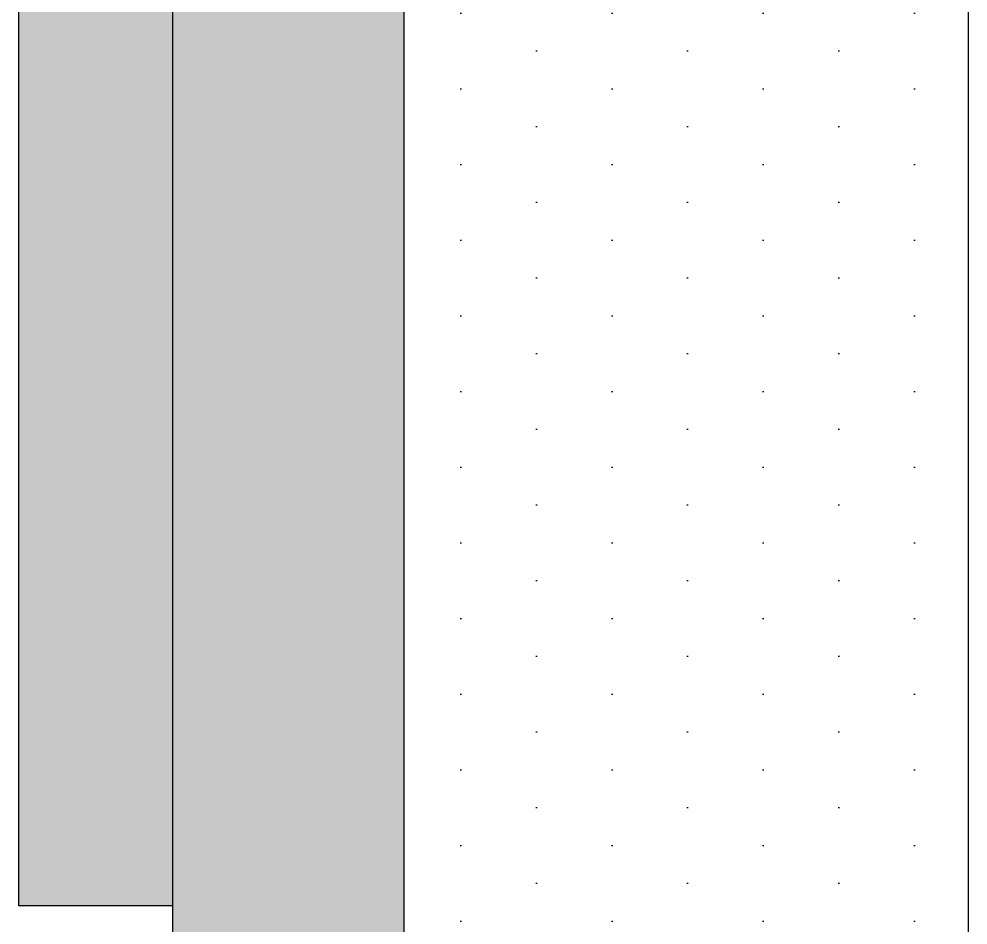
# Model space of a CAD drawing. Header units: millimetres. Extents: x 3774 to 718460, y -768339 to 192544.
# Drawn here: x 345406.6 to 345904.6, y -722334.4 to -721859.2 of the extents above; entities that cross this region are included whole.
import ezdxf

# ---------------------------------------------------------------- set-up
doc = ezdxf.new("R2010")
doc.units = ezdxf.units.MM
doc.set_wipeout_variables(frame=1)
doc.linetypes.add('XKITLINE00', pattern=[0])
for name, color, linetype in [('000 - CONCRETE_COL_HATCH_', 7, 'Continuous'), ('000 - CONCRETE_COL_WIPEOUT_', 7, 'Continuous'), ('000 - CONCRETE_WALL_MAIN_COLOR_4', 7, 'Continuous'), ('010 - ASPG_FLASHING_MAIN_COLOR_2', 7, 'Continuous'), ('010 - ASPG_FLASHING_MAIN_COLOR_4', 7, 'Continuous'), ('010 - ASPG_FLASHING_WIPEOUT_', 7, 'Continuous')]:
    doc.layers.add(name, color=color, linetype=linetype)
doc.layers.add('Part', color=7, linetype='Continuous', lineweight=0)

# ---------------------------------------------------------------- blocks, each defined once
blk = doc.blocks.new('*A2743156')
at = {"layer": 'Part', "color": 7, "linetype": 'XKITLINE00', "lineweight": 0}
for p, q in [((1740.360029, -60.216), (1739.160029, -60.216)), ((1739.160029, -60.216), (1739.160029, -67.816)), ((1740.360029, -60.216), (1740.360029, -67.816)), ((1740.360029, -67.816), (1739.160029, -67.816))]:
    blk.add_line(p, q, dxfattribs=at)
blk = doc.blocks.new('*A2773159')
at = {"layer": 'Part', "color": 7, "linetype": 'XKITLINE00', "lineweight": 0}
blk.add_line((1742.960013, -80.415966), (1742.96, -64.015961), dxfattribs=at)
blk = doc.blocks.new('*A2783160')
at = {"layer": 'Part', "color": 7, "linetype": 'XKITLINE00', "lineweight": 0}
for p, q in [((1740.55992, -100.016002), (1740.559853, -64.015998)), ((1742.95992, -100.015998), (1742.959853, -64.015994))]:
    blk.add_line(p, q, dxfattribs=at)
blk = doc.blocks.new('*A2933175')
at = {"layer": 'Part', "color": 7, "linetype": 'XKITLINE00', "lineweight": 0}
for p, q in [((1740.360288, -64.61604), (1740.360029, -64.61604)), ((1740.36029, -65.21604), (1740.360288, -64.61604)), ((1740.360293, -64.616042), (1740.360288, -64.61604)), ((1740.360293, -66.21604), (1740.360292, -65.61604)), ((1740.360029, -66.21604), (1740.360293, -66.21604)), ((1740.360299, -66.21604), (1740.360293, -66.21604))]:
    blk.add_line(p, q, dxfattribs=at)
blk = doc.blocks.new('*A2943176')
at = {"layer": 'Part', "color": 7, "linetype": 'XKITLINE00', "lineweight": 0}
for p, q in [((1740.360291, -65.21604), (1740.559855, -65.21604)), ((1740.360291, -65.61604), (1740.360291, -65.21604)), ((1740.559856, -65.61604), (1740.360291, -65.61604))]:
    blk.add_line(p, q, dxfattribs=at)
blk = doc.blocks.new('*U7301')
at = {"color": 7}
blk.add_wipeout([(75, 475), (75, -475), (-75, -475), (-75, 475)], dxfattribs=at).dxf.layer = '000 - CONCRETE_COL_WIPEOUT_'
at = {"layer": '000 - CONCRETE_COL_HATCH_'}
h = blk.add_hatch(dxfattribs=at)
h.set_pattern_fill('AR-CONC', scale=0.05, style=0)
h.paths.add_polyline_path([(-75, -475), (-75, 475), (75, 475), (75, -475)])
at = {"layer": '000 - CONCRETE_WALL_MAIN_COLOR_4', "color": 7}
blk.add_lwpolyline([(-75, -475), (-75, 475), (75, 475), (75, -475), (-75, -475)], close=True, dxfattribs=at)
blk = doc.blocks.new('W-1-PP19-SE-ENT3_20260407-084553_PP19_ENT3_LOPL')
at = {"color": 7, "lineweight": 0, "xscale": 125, "yscale": 125, "zscale": 125}
for name in ['*A2743156', '*A2783160', '*A2773159', '*A2933175', '*A2943176']:
    blk.add_blockref(name, (-226235, 11475), dxfattribs=at)
at = {"color": 7}
blk.add_blockref('*U7301', (-8764.99637, 3473), dxfattribs=at)
blk = doc.blocks.new('*U8311')
at = {"color": 7}
blk.add_wipeout([(0, -52), (2281, -52), (1985, -348), (0, -348)], dxfattribs=at).dxf.layer = '010 - ASPG_FLASHING_WIPEOUT_'
at = {"layer": '010 - ASPG_FLASHING_WIPEOUT_'}
h = blk.add_hatch(dxfattribs=at)
h.set_pattern_fill('DOTS', scale=0.5)
h.set_pattern_definition([(0, (0, 0), (19.84375, 39.6875), [0, -39.6875])])
h.paths.add_polyline_path([(0, -52), (2281, -52), (1985, -348), (0, -348)])
at = {"layer": '010 - ASPG_FLASHING_MAIN_COLOR_2', "color": 7}
blk.add_lwpolyline([(0, -52), (2281, -52), (1985, -348), (0, -348)], close=True, dxfattribs=at)
at = {"color": 7}
blk.add_wipeout([(0, 69.3), (2402.3, 69.3), (2281, -52), (0, -52)], dxfattribs=at).dxf.layer = '010 - ASPG_FLASHING_WIPEOUT_'
at = {"layer": '010 - ASPG_FLASHING_WIPEOUT_'}
h = blk.add_hatch(dxfattribs=at)
h.set_pattern_fill('DOTS', scale=0.1)
h.set_pattern_definition([(0, (0, 0), (3.96875, 7.9375), [0, -7.9375])])
h.paths.add_polyline_path([(0, 69.3), (2402.3, 69.3), (2281, -52), (0, -52)])
at = {"layer": '010 - ASPG_FLASHING_MAIN_COLOR_4', "color": 7}
blk.add_lwpolyline([(0, 69.3), (2402.3, 69.3), (2281, -52), (0, -52)], close=True, dxfattribs=at)

msp = doc.modelspace()

# ---------------------------------------------------------------- block references
at = {"color": 7}
msp.add_blockref('W-1-PP19-SE-ENT3_20260407-084553_PP19_ENT3_LOPL', (354246.645, -725322.382), dxfattribs=at)

# ---------------------------------------------------------------- next in the draw order: block references
at = {"color": 7, "xscale": -1, "yscale": -1, "rotation": 270}
msp.add_blockref('*U8311', (345556.649, -723834.382), dxfattribs=at)

doc.saveas('drawing.dxf')
